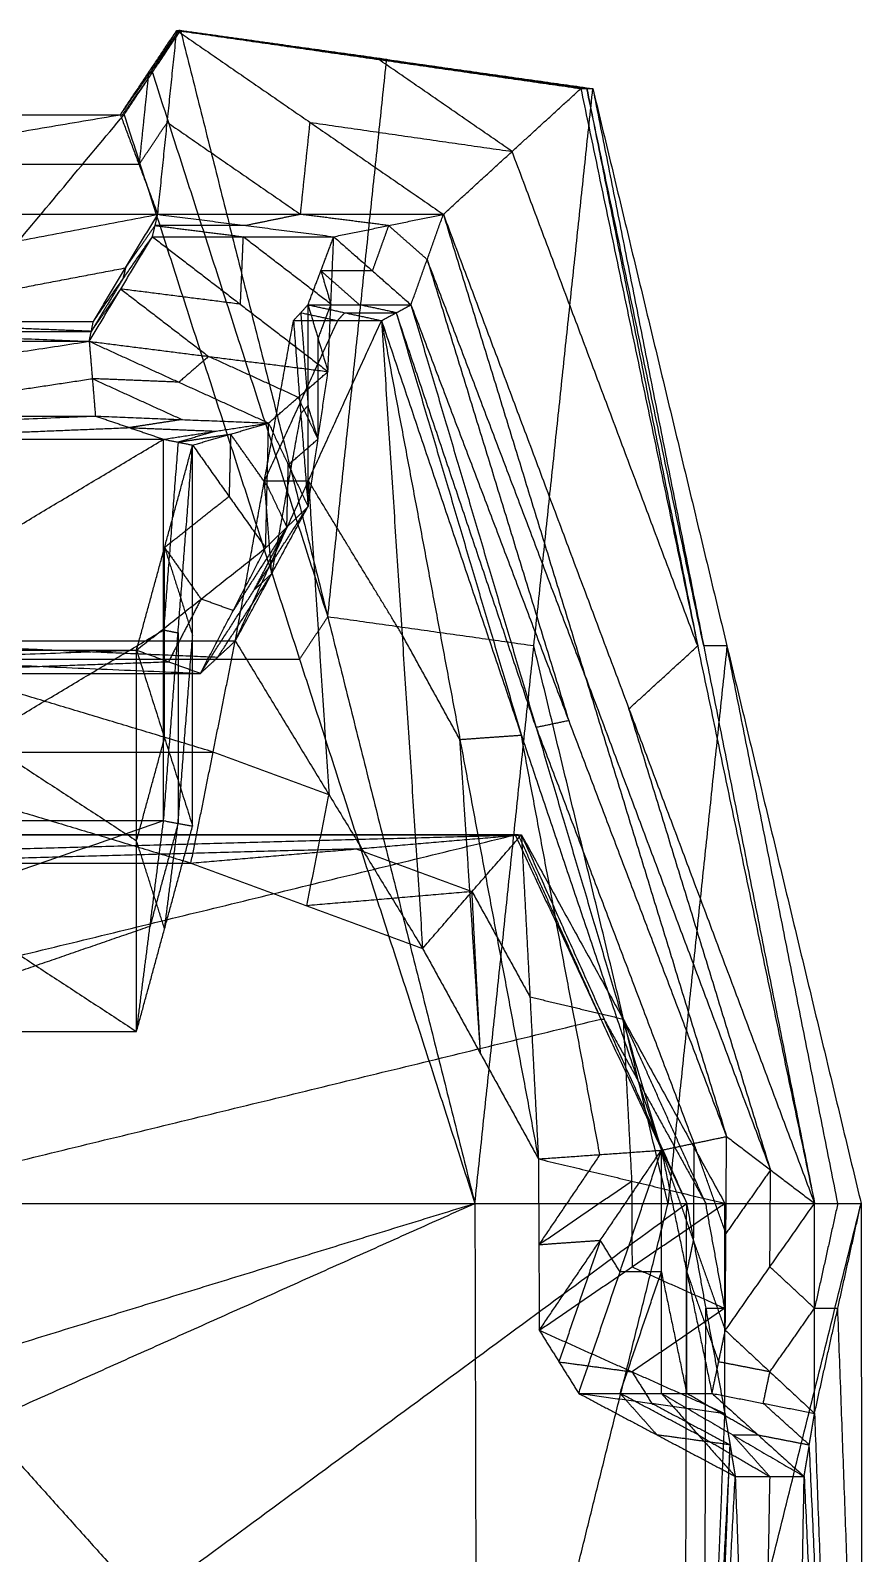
# Model space of a CAD drawing. Header units: millimetres. Extents: x -21 to -10.8, y -12.2 to 12.7.
# Drawn here: x -12.86 to -11.33, y 9.917 to 12.714 of the extents above; entities that cross this region are included whole.
import ezdxf

# ---------------------------------------------------------------- set-up
doc = ezdxf.new("R2010")
doc.units = ezdxf.units.MM
doc.header["$MEASUREMENT"] = 0
doc.layers.add('图层 03', color=5, linetype='Continuous', true_color=0x0000ff)

msp = doc.modelspace()

# ---------------------------------------------------------------- linework, layer by layer
at = {"layer": '图层 03'}
for points in [[(-12.6945, 12.5596, -0.3797), (-12.6427, 12.637, -0.3835), (-12.5909, 12.7144, -0.3873)], [(-12.6945, 12.5596, -0.3797), (-12.6393, 12.637, -0.3145), (-12.584, 12.7144, -0.2493)], [(-12.6877, 12.5596, -0.2211), (-12.6358, 12.637, -0.2352), (-12.584, 12.7144, -0.2493)], [(-12.6427, 12.637, -0.3835), (-12.6151, 12.6757, -0.3509), (-12.5874, 12.7144, -0.3183)], [(-12.5874, 12.7144, -0.3183), (-12.6133, 12.6757, -0.3164), (-12.6393, 12.637, -0.3145)], [(-12.6259, 12.3766, -0.3804), (-12.6084, 12.5455, -0.3839), (-12.5909, 12.7144, -0.3873)], [(-12.5909, 12.7144, -0.3873), (-12.5874, 12.7144, -0.3183), (-12.584, 12.7144, -0.2493)], [(-12.5909, 12.7144, -0.3873), (-12.3461, 12.5455, -0.4479), (-12.1014, 12.3766, -0.5085)], [(-12.5909, 12.7144, -0.3873), (-12.2199, 12.661, -0.4555), (-11.849, 12.6076, -0.5238)], [(-12.5909, 12.7144, -0.3873), (-12.2089, 12.661, -0.3644), (-11.8269, 12.6076, -0.3416)], [(-12.2055, 12.661, -0.2954), (-12.3964, 12.6877, -0.3069), (-12.5874, 12.7144, -0.3183)], [(-12.584, 12.7144, -0.2493), (-12.3137, 11.6371, -0.0133), (-12.0435, 10.5598, 0.2226)], [(-12.584, 12.7144, -0.2493), (-12.2055, 12.661, -0.2954), (-11.8269, 12.6076, -0.3416)], [(-12.3137, 11.6371, -0.0133), (-12.2596, 12.149, -0.1544), (-12.2055, 12.661, -0.2954)], [(-12.2199, 12.661, -0.4555), (-12.029, 12.6343, -0.4441), (-11.838, 12.6076, -0.4327)], [(-11.9752, 12.4921, -0.5161), (-12.0976, 12.5766, -0.4858), (-12.2199, 12.661, -0.4555)], [(-12.2089, 12.661, -0.3644), (-12.2072, 12.661, -0.3299), (-12.2055, 12.661, -0.2954)], [(-11.838, 12.6076, -0.4327), (-12.0234, 12.6343, -0.3985), (-12.2089, 12.661, -0.3644)], [(-12.6358, 12.637, -0.2352), (-12.6635, 12.5983, -0.2678), (-12.6911, 12.5596, -0.3004)], [(-12.6427, 12.637, -0.3835), (-12.6515, 12.5525, -0.3818), (-12.6602, 12.4681, -0.3801)], [(-12.6393, 12.637, -0.3145), (-12.6375, 12.637, -0.2748), (-12.6358, 12.637, -0.2352)], [(-12.6358, 12.637, -0.2352), (-12.4748, 12.137, -0.1243), (-12.3137, 11.6371, -0.0133)], [(-12.1014, 12.3766, -0.5085), (-11.9752, 12.4921, -0.5161), (-11.849, 12.6076, -0.5238)], [(-12.0435, 10.5598, 0.2226), (-11.9352, 11.5837, -0.0595), (-11.8269, 12.6076, -0.3416)], [(-11.849, 12.6076, -0.5238), (-11.838, 12.6076, -0.4327), (-11.8269, 12.6076, -0.3416)], [(-11.849, 12.6076, -0.5238), (-11.6344, 11.5837, -0.5131), (-11.4198, 10.5598, -0.5024)], [(-11.838, 12.6076, -0.4327), (-11.7362, 12.0957, -0.4729), (-11.6344, 11.5837, -0.5131)], [(-11.6234, 11.5837, -0.422), (-11.7307, 12.0957, -0.4273), (-11.838, 12.6076, -0.4327)], [(-11.8269, 12.6076, -0.3416), (-11.6234, 11.5837, -0.422), (-11.4198, 10.5598, -0.5024)], [(-11.8269, 12.6076, -0.3416), (-11.5807, 11.5837, -0.1208), (-11.3344, 10.5598, 0.0999)], [(-14.3581, 10.5598, 0.2226), (-13.5229, 11.5597, 0.0008), (-12.6877, 12.5596, -0.2211)], [(-13.7756, 12.3766, -0.3804), (-13.2351, 12.4681, -0.3801), (-12.6945, 12.5596, -0.3797)], [(-13.7131, 12.5596, -0.2211), (-13.2004, 12.5596, -0.2211), (-12.6877, 12.5596, -0.2211)], [(-13.7062, 12.5596, -0.3797), (-13.2004, 12.5596, -0.3797), (-12.6945, 12.5596, -0.3797)], [(-13.7062, 12.5596, -0.3797), (-13.197, 12.5596, -0.3004), (-12.6877, 12.5596, -0.2211)], [(-13.2004, 12.5596, -0.3797), (-12.9457, 12.5596, -0.34), (-12.6911, 12.5596, -0.3004)], [(-12.6945, 12.5596, -0.3797), (-12.6911, 12.5596, -0.3004), (-12.6877, 12.5596, -0.2211)], [(-12.6945, 12.5596, -0.3797), (-12.6602, 12.4681, -0.3801), (-12.6259, 12.3766, -0.3804)], [(-12.6877, 12.5596, -0.2211), (-12.3656, 11.5597, 0.0008), (-12.0435, 10.5598, 0.2226)], [(-12.6602, 12.4681, -0.3801), (-12.6343, 12.5068, -0.382), (-12.6084, 12.5455, -0.3839)], [(-12.6084, 12.5455, -0.3839), (-12.486, 12.4611, -0.4142), (-12.3637, 12.3766, -0.4445)], [(-12.3637, 12.3766, -0.4445), (-12.3549, 12.4611, -0.4462), (-12.3461, 12.5455, -0.4479)], [(-12.3461, 12.5455, -0.4479), (-12.1607, 12.5188, -0.482), (-11.9752, 12.4921, -0.5161)], [(-11.6344, 11.5837, -0.5131), (-11.8048, 12.0379, -0.5146), (-11.9752, 12.4921, -0.5161)], [(-12.6602, 12.4681, -0.3801), (-12.9476, 12.4681, -0.3801), (-13.2351, 12.4681, -0.3801)], [(-13.7756, 12.3766, -0.3804), (-13.2008, 12.3766, -0.3804), (-12.6259, 12.3766, -0.3804)], [(-13.6567, 12.1799, -0.3667), (-13.1413, 12.2783, -0.3736), (-12.6259, 12.3766, -0.3804)], [(-12.7441, 12.1799, -0.3667), (-12.685, 12.2783, -0.3736), (-12.6259, 12.3766, -0.3804)], [(-12.6358, 12.3355, -0.5489), (-12.6309, 12.356, -0.4647), (-12.6259, 12.3766, -0.3804)], [(-12.6259, 12.3766, -0.3804), (-12.4643, 12.356, -0.4841), (-12.3027, 12.3355, -0.5878)], [(-12.6259, 12.3766, -0.3804), (-12.3637, 12.3766, -0.4445), (-12.1014, 12.3766, -0.5085)], [(-12.3637, 12.3766, -0.4445), (-12.414, 12.3663, -0.4643), (-12.4643, 12.356, -0.4841)], [(-12.202, 12.356, -0.5482), (-12.2828, 12.3663, -0.4963), (-12.3637, 12.3766, -0.4445)], [(-12.3027, 12.3355, -0.5878), (-12.202, 12.356, -0.5482), (-12.1014, 12.3766, -0.5085)], [(-12.1609, 12.2104, -1.1893), (-12.1311, 12.2935, -0.8489), (-12.1014, 12.3766, -0.5085)], [(-12.1014, 12.3766, -0.5085), (-11.8414, 11.5296, -0.5142), (-11.5814, 10.6826, -0.5199)], [(-12.1014, 12.3766, -0.5085), (-11.7606, 11.4682, -0.5055), (-11.4198, 10.5598, -0.5024)], [(-12.6309, 12.356, -0.4647), (-12.6579, 12.3172, -0.4191), (-12.685, 12.2783, -0.3736)], [(-12.6309, 12.356, -0.4647), (-12.5501, 12.3457, -0.5165), (-12.4693, 12.3355, -0.5684)], [(-12.4643, 12.356, -0.4841), (-12.5476, 12.356, -0.4744), (-12.6309, 12.356, -0.4647)], [(-12.202, 12.356, -0.5482), (-12.2169, 12.3145, -0.7184), (-12.2318, 12.2729, -0.8886)], [(-12.1311, 12.2935, -0.8489), (-12.1666, 12.3248, -0.6985), (-12.202, 12.356, -0.5482)], [(-12.7517, 12.1433, -0.5565), (-12.6938, 12.2394, -0.5527), (-12.6358, 12.3355, -0.5489)], [(-12.7441, 12.1799, -0.3667), (-12.69, 12.2577, -0.4578), (-12.6358, 12.3355, -0.5489)], [(-12.6358, 12.3355, -0.5489), (-12.4746, 12.2116, -0.5798), (-12.3133, 12.0877, -0.6107)], [(-12.6358, 12.3355, -0.5489), (-12.4693, 12.3355, -0.5684), (-12.3027, 12.3355, -0.5878)], [(-12.4693, 12.3355, -0.5684), (-12.4719, 12.2735, -0.5741), (-12.4746, 12.2116, -0.5798)], [(-12.308, 12.2116, -0.5992), (-12.3886, 12.2735, -0.5838), (-12.4693, 12.3355, -0.5684)], [(-12.3499, 12.2104, -1.1893), (-12.3263, 12.2729, -0.8886), (-12.3027, 12.3355, -0.5878)], [(-12.3133, 12.0877, -0.6107), (-12.308, 12.2116, -0.5992), (-12.3027, 12.3355, -0.5878)], [(-12.3027, 12.3355, -0.5878), (-12.2318, 12.2729, -0.8886), (-12.1609, 12.2104, -1.1893)], [(-12.1311, 12.2935, -0.8489), (-12.0011, 11.87, -0.8518), (-11.8712, 11.4465, -0.8546)], [(-11.8414, 11.5296, -0.5142), (-11.9863, 11.9116, -0.6816), (-12.1311, 12.2935, -0.8489)], [(-13.2004, 12.1799, -0.3667), (-12.9427, 12.2291, -0.3701), (-12.685, 12.2783, -0.3736)], [(-12.69, 12.2577, -0.4578), (-12.7189, 12.2097, -0.4597), (-12.7479, 12.1616, -0.4616)], [(-12.685, 12.2783, -0.3736), (-12.6875, 12.268, -0.4157), (-12.69, 12.2577, -0.4578)], [(-12.3263, 12.2729, -0.8886), (-12.2909, 12.2417, -1.0389), (-12.2554, 12.2104, -1.1893)], [(-12.2318, 12.2729, -0.8886), (-12.279, 12.2729, -0.8886), (-12.3263, 12.2729, -0.8886)], [(-12.3263, 12.2729, -0.8886), (-12.3172, 12.2422, -0.7439), (-12.308, 12.2116, -0.5992)], [(-12.7479, 12.1616, -0.4616), (-12.7208, 12.2005, -0.5072), (-12.6938, 12.2394, -0.5527)], [(-12.6938, 12.2394, -0.5527), (-12.6132, 12.1774, -0.5682), (-12.5325, 12.1155, -0.5836)], [(-12.4746, 12.2116, -0.5798), (-12.5842, 12.2255, -0.5663), (-12.6938, 12.2394, -0.5527)], [(-12.3766, 12.1814, -1.2877), (-12.3633, 12.1959, -1.2385), (-12.3499, 12.2104, -1.1893)], [(-12.3499, 11.8399, -1.1893), (-12.3499, 12.0252, -1.1893), (-12.3499, 12.2104, -1.1893)], [(-12.3499, 12.2104, -1.1893), (-12.3316, 12.149, -0.9), (-12.3133, 12.0877, -0.6107)], [(-12.3499, 12.2104, -1.1893), (-12.2825, 12.1959, -1.2385), (-12.215, 12.1814, -1.2877)], [(-12.3499, 12.2104, -1.1893), (-12.2554, 12.2104, -1.1893), (-12.1609, 12.2104, -1.1893)], [(-12.308, 12.2116, -0.5992), (-12.3198, 12.1803, -0.7496), (-12.3316, 12.149, -0.9)], [(-12.1879, 12.1959, -1.2385), (-12.2217, 12.2032, -1.2139), (-12.2554, 12.2104, -1.1893)], [(-12.215, 12.1814, -1.2877), (-12.1879, 12.1959, -1.2385), (-12.1609, 12.2104, -1.1893)], [(-12.1609, 12.2104, -1.1893), (-11.931, 11.4339, -1.1893), (-11.7011, 10.6574, -1.1893)], [(-12.1609, 12.2104, -1.1893), (-11.8712, 11.4465, -0.8546), (-11.5814, 10.6826, -0.5199)], [(-13.6567, 12.1799, -0.3667), (-13.2042, 12.1616, -0.4616), (-12.7517, 12.1433, -0.5565)], [(-13.6567, 12.1799, -0.3667), (-13.2004, 12.1799, -0.3667), (-12.7441, 12.1799, -0.3667)], [(-12.7479, 12.1616, -0.4616), (-12.9741, 12.1708, -0.4142), (-13.2004, 12.1799, -0.3667)], [(-12.7517, 12.1433, -0.5565), (-12.7479, 12.1616, -0.4616), (-12.7441, 12.1799, -0.3667)], [(-12.4834, 11.5929, -1.6498), (-12.43, 11.8872, -1.4687), (-12.3766, 12.1814, -1.2877)], [(-12.4834, 11.5929, -1.6498), (-12.3492, 11.8872, -1.4687), (-12.215, 12.1814, -1.2877)], [(-12.2958, 12.1814, -1.2877), (-12.3629, 12.0343, -1.3782), (-12.43, 11.8872, -1.4687)], [(-12.3766, 12.1814, -1.2877), (-12.3633, 12.0107, -1.2385), (-12.3499, 11.8399, -1.1893)], [(-12.3766, 12.1814, -1.2877), (-12.2958, 12.1814, -1.2877), (-12.215, 12.1814, -1.2877)], [(-12.3633, 12.1959, -1.2385), (-12.3295, 12.1887, -1.2631), (-12.2958, 12.1814, -1.2877)], [(-12.3633, 12.1959, -1.2385), (-12.3566, 12.1105, -1.2139), (-12.3499, 12.0252, -1.1893)], [(-12.2958, 12.1814, -1.2877), (-12.2891, 12.1887, -1.2631), (-12.2825, 12.1959, -1.2385)], [(-12.2825, 12.1959, -1.2385), (-12.2352, 12.1959, -1.2385), (-12.1879, 12.1959, -1.2385)], [(-12.215, 12.1814, -1.2877), (-12.1773, 11.6047, -1.556), (-12.1395, 11.028, -1.8244)], [(-12.215, 12.1814, -1.2877), (-12.0709, 11.4114, -1.4619), (-11.9268, 10.6414, -1.6361)], [(-12.215, 12.1814, -1.2877), (-11.9581, 11.4194, -1.2385), (-11.7011, 10.6574, -1.1893)], [(-12.1879, 12.1959, -1.2385), (-12.073, 11.8077, -1.2385), (-11.9581, 11.4194, -1.2385)], [(-11.931, 11.4339, -1.1893), (-12.0595, 11.8149, -1.2139), (-12.1879, 12.1959, -1.2385)], [(-13.6605, 12.0061, -0.603), (-13.2061, 12.0747, -0.5798), (-12.7517, 12.1433, -0.5565)], [(-13.649, 12.1433, -0.5565), (-13.2004, 12.1433, -0.5565), (-12.7517, 12.1433, -0.5565)], [(-13.2042, 12.1616, -0.4616), (-12.976, 12.1616, -0.4616), (-12.7479, 12.1616, -0.4616)], [(-12.7517, 12.1433, -0.5565), (-12.746, 12.0747, -0.5798), (-12.7403, 12.0061, -0.603)], [(-12.7517, 12.1433, -0.5565), (-12.587, 12.0682, -0.6023), (-12.4224, 11.9931, -0.648)], [(-12.7517, 12.1433, -0.5565), (-12.5325, 12.1155, -0.5836), (-12.3133, 12.0877, -0.6107)], [(-12.3316, 12.149, -0.9), (-12.3316, 12.0564, -0.9), (-12.3316, 11.9638, -0.9)], [(-12.5325, 12.1155, -0.5836), (-12.5598, 12.0919, -0.5929), (-12.587, 12.0682, -0.6023)], [(-12.3679, 12.0404, -0.6294), (-12.4502, 12.078, -0.6065), (-12.5325, 12.1155, -0.5836)], [(-12.4224, 11.9931, -0.648), (-12.3679, 12.0404, -0.6294), (-12.3133, 12.0877, -0.6107)], [(-12.3499, 11.8399, -1.1893), (-12.3316, 11.9638, -0.9), (-12.3133, 12.0877, -0.6107)], [(-13.2004, 12.0061, -0.603), (-12.9732, 12.0404, -0.5914), (-12.746, 12.0747, -0.5798)], [(-12.746, 12.0747, -0.5798), (-12.6637, 12.0372, -0.6027), (-12.5813, 11.9996, -0.6255)], [(-12.587, 12.0682, -0.6023), (-12.6665, 12.0715, -0.591), (-12.746, 12.0747, -0.5798)], [(-12.3316, 11.9638, -0.9), (-12.3497, 12.0021, -0.7647), (-12.3679, 12.0404, -0.6294)], [(-13.7863, 11.9634, -0.6869), (-13.2633, 11.9848, -0.645), (-12.7403, 12.0061, -0.603)], [(-13.6605, 12.0061, -0.603), (-13.2004, 12.0061, -0.603), (-12.7403, 12.0061, -0.603)], [(-12.7403, 12.0061, -0.603), (-12.6778, 11.9848, -0.645), (-12.6152, 11.9634, -0.6869)], [(-12.7403, 12.0061, -0.603), (-12.5813, 11.9996, -0.6255), (-12.4224, 11.9931, -0.648)], [(-12.3633, 12.0107, -1.2385), (-12.39, 11.8635, -1.329), (-12.4166, 11.7164, -1.4196)], [(-12.3499, 12.0252, -1.1893), (-12.3566, 12.0179, -1.2139), (-12.3633, 12.0107, -1.2385)], [(-12.3316, 11.9638, -0.9), (-12.3408, 11.9945, -1.0447), (-12.3499, 12.0252, -1.1893)], [(-13.2008, 11.9634, -0.6869), (-12.9393, 11.9741, -0.6659), (-12.6778, 11.9848, -0.645)], [(-12.5813, 11.9996, -0.6255), (-12.6295, 11.9922, -0.6353), (-12.6778, 11.9848, -0.645)], [(-12.6778, 11.9848, -0.645), (-12.5983, 11.9815, -0.6562), (-12.5188, 11.9783, -0.6675)], [(-12.6152, 11.9634, -0.6869), (-12.5188, 11.9783, -0.6675), (-12.4224, 11.9931, -0.648)], [(-12.5188, 11.9783, -0.6675), (-12.5537, 11.9682, -0.6863), (-12.5886, 11.9581, -0.7052)], [(-12.5619, 11.9527, -0.7235), (-12.4921, 11.9729, -0.6858), (-12.4224, 11.9931, -0.648)], [(-12.4277, 11.7637, -1.0917), (-12.425, 11.8784, -0.8699), (-12.4224, 11.9931, -0.648)], [(-12.4224, 11.9931, -0.648), (-12.3862, 11.9165, -0.9187), (-12.3499, 11.8399, -1.1893)], [(-13.7863, 11.2628, -0.6869), (-13.2008, 11.6131, -0.6869), (-12.6152, 11.9634, -0.6869)], [(-13.7863, 11.9634, -0.6869), (-13.2008, 11.9634, -0.6869), (-12.6152, 11.9634, -0.6869)], [(-12.6648, 11.5761, -1.4516), (-12.6133, 11.7644, -1.0875), (-12.5619, 11.9527, -0.7235)], [(-12.6152, 11.2628, -0.6869), (-12.6152, 11.6131, -0.6869), (-12.6152, 11.9634, -0.6869)], [(-12.6152, 11.9634, -0.6869), (-12.5886, 11.9581, -0.7052), (-12.5619, 11.9527, -0.7235)], [(-12.5886, 11.9581, -0.7052), (-12.6019, 11.7856, -0.6961), (-12.6152, 11.6131, -0.6869)], [(-12.6152, 11.2628, -0.6869), (-12.5886, 11.6078, -0.7052), (-12.5619, 11.9527, -0.7235)], [(-12.5886, 11.9581, -0.7052), (-12.5403, 11.9655, -0.6955), (-12.4921, 11.9729, -0.6858)], [(-12.5619, 11.2529, -0.7235), (-12.5619, 11.6028, -0.7235), (-12.5619, 11.9527, -0.7235)], [(-12.5619, 11.9527, -0.7235), (-12.4948, 11.8582, -0.9076), (-12.4277, 11.7637, -1.0917)], [(-12.4921, 11.9729, -0.6858), (-12.4935, 11.9156, -0.7967), (-12.4948, 11.8582, -0.9076)], [(-12.425, 11.8784, -0.8699), (-12.4586, 11.9257, -0.7778), (-12.4921, 11.9729, -0.6858)], [(-12.3862, 11.9165, -0.9187), (-12.3589, 11.9402, -0.9093), (-12.3316, 11.9638, -0.9)], [(-12.3888, 11.8018, -1.1405), (-12.3875, 11.8591, -1.0296), (-12.3862, 11.9165, -0.9187)], [(-12.43, 11.8872, -1.4687), (-12.3896, 11.8872, -1.4687), (-12.3492, 11.8872, -1.4687)], [(-12.4166, 11.7164, -1.4196), (-12.4233, 11.8018, -1.4442), (-12.43, 11.8872, -1.4687)], [(-12.425, 11.8784, -0.8699), (-12.4069, 11.8401, -1.0052), (-12.3888, 11.8018, -1.1405)], [(-12.3492, 11.8872, -1.4687), (-12.3303, 11.5988, -1.6029), (-12.3114, 11.3104, -1.7371)], [(-12.1773, 11.6047, -1.556), (-12.2632, 11.7459, -1.5124), (-12.3492, 11.8872, -1.4687)], [(-12.4948, 11.8582, -0.9076), (-12.5541, 11.8113, -0.9976), (-12.6133, 11.7644, -1.0875)], [(-12.5474, 11.5334, -1.5347), (-12.4487, 11.6867, -1.362), (-12.3499, 11.8399, -1.1893)], [(-12.4834, 11.5929, -1.6498), (-12.4166, 11.7164, -1.4196), (-12.3499, 11.8399, -1.1893)], [(-12.4277, 11.7637, -1.0917), (-12.3888, 11.8018, -1.1405), (-12.3499, 11.8399, -1.1893)], [(-12.3888, 11.8018, -1.1405), (-12.4382, 11.7252, -1.2269), (-12.4875, 11.6485, -1.3132)], [(-12.4487, 11.6867, -1.362), (-12.4187, 11.7442, -1.2513), (-12.3888, 11.8018, -1.1405)], [(-12.6648, 11.5761, -1.4516), (-12.5463, 11.6699, -1.2717), (-12.4277, 11.7637, -1.0917)], [(-12.6133, 11.7644, -1.0875), (-12.5876, 11.6836, -0.9055), (-12.5619, 11.6028, -0.7235)], [(-12.6133, 11.4145, -1.0875), (-12.6133, 11.5895, -1.0875), (-12.6133, 11.7644, -1.0875)], [(-12.6133, 11.7644, -1.0875), (-12.5798, 11.7172, -1.1796), (-12.5463, 11.6699, -1.2717)], [(-12.5474, 11.5334, -1.5347), (-12.4875, 11.6485, -1.3132), (-12.4277, 11.7637, -1.0917)], [(-12.5154, 11.5632, -1.5922), (-12.466, 11.6398, -1.5059), (-12.4166, 11.7164, -1.4196)], [(-12.4166, 11.7164, -1.4196), (-12.4327, 11.7015, -1.3908), (-12.4487, 11.6867, -1.362)], [(-12.5463, 11.6699, -1.2717), (-12.5762, 11.6123, -1.3824), (-12.6061, 11.5548, -1.4931)], [(-12.4875, 11.6485, -1.3132), (-12.5169, 11.6592, -1.2924), (-12.5463, 11.6699, -1.2717)], [(-13.2008, 11.2628, -0.6869), (-12.908, 11.4379, -0.6869), (-12.6152, 11.6131, -0.6869)], [(-12.6152, 11.6131, -0.6869), (-12.6019, 11.6104, -0.6961), (-12.5886, 11.6078, -0.7052)], [(-12.3137, 11.6371, -0.0133), (-12.3396, 11.5984, -0.0063), (-12.3656, 11.5597, 0.0008)], [(-11.9352, 11.5837, -0.0595), (-12.1245, 11.6104, -0.0364), (-12.3137, 11.6371, -0.0133)], [(-13.9182, 11.5929, -1.6498), (-13.2416, 11.3889, -1.7752), (-12.5649, 11.185, -1.9006)], [(-13.9182, 11.5929, -1.6498), (-13.2328, 11.5632, -1.5922), (-12.5474, 11.5334, -1.5347)], [(-13.9182, 11.5929, -1.6498), (-13.2008, 11.5929, -1.6498), (-12.4834, 11.5929, -1.6498)], [(-12.5241, 11.3889, -1.7752), (-12.8625, 11.4909, -1.7125), (-13.2008, 11.5929, -1.6498)], [(-13.2008, 11.5929, -1.6498), (-12.8581, 11.578, -1.621), (-12.5154, 11.5632, -1.5922)], [(-12.5886, 11.6078, -0.7052), (-12.5886, 11.4328, -0.7052), (-12.5886, 11.2578, -0.7052)], [(-12.5886, 11.2578, -0.7052), (-12.5752, 11.4303, -0.7144), (-12.5619, 11.6028, -0.7235)], [(-12.5649, 11.185, -1.9006), (-12.5241, 11.3889, -1.7752), (-12.4834, 11.5929, -1.6498)], [(-12.5474, 11.5334, -1.5347), (-12.5154, 11.5632, -1.5922), (-12.4834, 11.5929, -1.6498)], [(-12.4834, 11.5929, -1.6498), (-12.3114, 11.3104, -1.7371), (-12.1395, 11.028, -1.8244)], [(-12.0709, 11.4114, -1.4619), (-12.1241, 11.5081, -1.509), (-12.1773, 11.6047, -1.556)], [(-11.6889, 10.5598, 0.1612), (-11.8121, 11.0718, 0.0509), (-11.9352, 11.5837, -0.0595)], [(-11.7606, 11.4682, -0.5055), (-11.6975, 11.526, -0.5093), (-11.6344, 11.5837, -0.5131)], [(-11.5807, 11.5837, -0.1208), (-11.6348, 11.0718, 0.0202), (-11.6889, 10.5598, 0.1612)], [(-11.5807, 11.5837, -0.1208), (-11.602, 11.5837, -0.2714), (-11.6234, 11.5837, -0.422)], [(-11.3771, 10.5598, -0.2013), (-11.4789, 11.0718, -0.1611), (-11.5807, 11.5837, -0.1208)], [(-13.8541, 11.5334, -1.5347), (-13.2595, 11.5548, -1.4931), (-12.6648, 11.5761, -1.4516)], [(-13.7367, 11.5761, -1.4516), (-13.2008, 11.2258, -1.4516), (-12.6648, 10.8755, -1.4516)], [(-13.7367, 11.5761, -1.4516), (-13.2008, 11.5761, -1.4516), (-12.6648, 11.5761, -1.4516)], [(-13.5229, 11.5597, 0.0008), (-12.9442, 11.5597, 0.0008), (-12.3656, 11.5597, 0.0008)], [(-13.2008, 11.5761, -1.4516), (-12.9328, 11.401, -1.4516), (-12.6648, 11.2258, -1.4516)], [(-12.6648, 10.8755, -1.4516), (-12.6648, 11.2258, -1.4516), (-12.6648, 11.5761, -1.4516)], [(-12.6648, 11.5761, -1.4516), (-12.6133, 11.4145, -1.0875), (-12.5619, 11.2529, -0.7235)], [(-12.6648, 11.5761, -1.4516), (-12.6061, 11.5548, -1.4931), (-12.5474, 11.5334, -1.5347)], [(-13.8541, 11.5334, -1.5347), (-13.2008, 11.5334, -1.5347), (-12.5474, 11.5334, -1.5347)], [(-13.2008, 11.5334, -1.5347), (-12.9034, 11.5441, -1.5139), (-12.6061, 11.5548, -1.4931)], [(-11.8414, 11.5296, -0.5142), (-11.671, 11.0754, -0.5127), (-11.5006, 10.6212, -0.5112)], [(-11.8712, 11.4465, -0.8546), (-11.9011, 11.4402, -1.022), (-11.931, 11.4339, -1.1893)], [(-11.5006, 10.6212, -0.5112), (-11.6306, 11.0447, -0.5083), (-11.7606, 11.4682, -0.5055)], [(-11.9581, 11.4194, -1.2385), (-12.0145, 11.4154, -1.3502), (-12.0709, 11.4114, -1.4619)], [(-11.814, 10.6494, -1.4127), (-11.886, 11.0344, -1.3256), (-11.9581, 11.4194, -1.2385)], [(-11.931, 11.4339, -1.1893), (-11.7862, 11.052, -1.022), (-11.6413, 10.67, -0.8546)], [(-13.2416, 11.3889, -1.7752), (-12.8828, 11.3889, -1.7752), (-12.5241, 11.3889, -1.7752)], [(-12.6648, 11.2258, -1.4516), (-12.6391, 11.3201, -1.2696), (-12.6133, 11.4145, -1.0875)], [(-12.3114, 11.3104, -1.7371), (-12.4178, 11.3497, -1.7562), (-12.5241, 11.3889, -1.7752)], [(-12.0332, 10.8347, -1.7302), (-12.052, 11.1231, -1.5961), (-12.0709, 11.4114, -1.4619)], [(-12.3522, 11.1065, -1.8625), (-12.3318, 11.2085, -1.7998), (-12.3114, 11.3104, -1.7371)], [(-13.7863, 11.2628, -0.6869), (-13.2008, 11.2628, -0.6869), (-12.6152, 11.2628, -0.6869)], [(-13.7367, 10.8755, -1.4516), (-13.176, 11.0691, -1.0693), (-12.6152, 11.2628, -0.6869)], [(-12.6648, 10.8755, -1.4516), (-12.64, 11.0691, -1.0693), (-12.6152, 11.2628, -0.6869)], [(-12.6648, 10.8755, -1.4516), (-12.6133, 11.0642, -1.0875), (-12.5619, 11.2529, -0.7235)], [(-12.5886, 11.2578, -0.7052), (-12.6143, 11.1635, -0.8872), (-12.64, 11.0691, -1.0693)], [(-12.6152, 11.2628, -0.6869), (-12.5886, 11.2578, -0.7052), (-12.5619, 11.2529, -0.7235)], [(-12.6133, 11.0642, -1.0875), (-12.601, 11.161, -0.8964), (-12.5886, 11.2578, -0.7052)], [(-14.7469, 10.5598, -2.182), (-13.3582, 10.8983, -2.1328), (-11.9695, 11.2368, -2.0836)], [(-14.4435, 11.2368, -1.938), (-13.2065, 11.2368, -2.0108), (-11.9695, 11.2368, -2.0836)], [(-14.4435, 11.2368, -1.938), (-13.2008, 11.2368, -1.938), (-11.9581, 11.2368, -1.938)], [(-14.4313, 11.2368, -2.0836), (-13.2004, 11.2368, -2.0836), (-11.9695, 11.2368, -2.0836)], [(-13.8358, 11.185, -1.9006), (-12.897, 11.2109, -1.9193), (-11.9581, 11.2368, -1.938)], [(-11.9638, 11.2368, -2.0108), (-12.5823, 11.2368, -1.9744), (-13.2008, 11.2368, -1.938)], [(-12.6133, 11.0642, -1.0875), (-12.6391, 11.145, -1.2696), (-12.6648, 11.2258, -1.4516)], [(-12.5649, 11.185, -1.9006), (-12.2615, 11.2109, -1.9193), (-11.9581, 11.2368, -1.938)], [(-12.1395, 11.028, -1.8244), (-12.0488, 11.1324, -1.8812), (-11.9581, 11.2368, -1.938)], [(-11.9695, 11.2368, -2.0836), (-11.9638, 11.2368, -2.0108), (-11.9581, 11.2368, -1.938)], [(-11.9695, 11.2368, -2.0836), (-11.8121, 10.8983, -2.1328), (-11.6546, 10.5598, -2.182)], [(-11.9638, 11.2368, -2.0108), (-11.8879, 11.0676, -2.0718), (-11.8121, 10.8983, -2.1328)], [(-11.9581, 11.2368, -1.938), (-11.9424, 10.9391, -1.787), (-11.9268, 10.6414, -1.6361)], [(-11.9581, 11.2368, -1.938), (-11.8064, 10.8983, -2.06), (-11.6546, 10.5598, -2.182)], [(-11.9581, 11.2368, -1.938), (-11.7713, 10.8983, -1.7962), (-11.5845, 10.5598, -1.6544)], [(-12.2615, 11.2109, -1.9193), (-12.7309, 11.198, -1.91), (-13.2004, 11.185, -1.9006)], [(-12.2615, 11.2109, -1.9193), (-12.1551, 11.1717, -1.9003), (-12.0488, 11.1324, -1.8812)], [(-13.8358, 11.185, -1.9006), (-13.2004, 11.185, -1.9006), (-12.5649, 11.185, -1.9006)], [(-12.5649, 11.185, -1.9006), (-12.3522, 11.1065, -1.8625), (-12.1395, 11.028, -1.8244)], [(-12.0488, 11.1324, -1.8812), (-12.2005, 11.1194, -1.8719), (-12.3522, 11.1065, -1.8625)], [(-12.0488, 11.1324, -1.8812), (-11.9956, 11.0358, -1.8341), (-11.9424, 10.9391, -1.787)], [(-12.0332, 10.8347, -1.7302), (-12.041, 10.9835, -1.8057), (-12.0488, 11.1324, -1.8812)], [(-13.2008, 10.8755, -1.4516), (-12.9204, 10.9723, -1.2604), (-12.64, 11.0691, -1.0693)], [(-12.1395, 11.028, -1.8244), (-12.0332, 10.8347, -1.7302), (-11.9268, 10.6414, -1.6361)], [(-11.9424, 10.9391, -1.787), (-11.8569, 10.9187, -1.7916), (-11.7713, 10.8983, -1.7962)], [(-13.2008, 10.5598, -2.182), (-12.5064, 10.7291, -2.1574), (-11.8121, 10.8983, -2.1328)], [(-11.8121, 10.8983, -2.1328), (-11.8092, 10.8983, -2.0964), (-11.8064, 10.8983, -2.06)], [(-11.8064, 10.8983, -2.06), (-11.713, 10.7291, -1.9891), (-11.6196, 10.5598, -1.9182)], [(-11.7713, 10.8983, -1.7962), (-11.7635, 10.7495, -1.7207), (-11.7557, 10.6006, -1.6452)], [(-11.6196, 10.5598, -1.9182), (-11.6954, 10.7291, -1.8572), (-11.7713, 10.8983, -1.7962)], [(-13.7367, 10.8755, -1.4516), (-13.2008, 10.8755, -1.4516), (-12.6648, 10.8755, -1.4516)], [(-11.7011, 10.6574, -1.1893), (-11.6413, 10.67, -0.8546), (-11.5814, 10.6826, -0.5199)], [(-11.6413, 10.67, -0.8546), (-11.6419, 10.581, -0.8558), (-11.6424, 10.492, -0.8569)], [(-11.5826, 10.5046, -0.5222), (-11.6119, 10.5873, -0.6884), (-11.6413, 10.67, -0.8546)], [(-11.5837, 10.3266, -0.5245), (-11.5826, 10.5046, -0.5222), (-11.5814, 10.6826, -0.5199)], [(-11.5814, 10.6826, -0.5199), (-11.5006, 10.6212, -0.5112), (-11.4198, 10.5598, -0.5024)], [(-11.9268, 10.6414, -1.6361), (-11.814, 10.6494, -1.4127), (-11.7011, 10.6574, -1.1893)], [(-11.9268, 10.6414, -1.6361), (-11.926, 10.484, -1.6361), (-11.9253, 10.3266, -1.6361)], [(-11.9268, 10.6414, -1.6361), (-11.7557, 10.6006, -1.6452), (-11.5845, 10.5598, -1.6544)], [(-11.814, 10.6494, -1.4127), (-11.87, 10.5667, -1.5244), (-11.926, 10.484, -1.6361)], [(-11.9253, 10.3266, -1.6361), (-11.8132, 10.492, -1.4127), (-11.7011, 10.6574, -1.1893)], [(-11.8529, 10.2107, -1.4897), (-11.777, 10.4341, -1.3395), (-11.7011, 10.6574, -1.1893)], [(-11.7011, 10.2107, -1.1893), (-11.7011, 10.4341, -1.1893), (-11.7011, 10.6574, -1.1893)], [(-11.7011, 10.6574, -1.1893), (-11.6546, 10.4341, -0.9229), (-11.6081, 10.2107, -0.6564)], [(-11.7011, 10.6574, -1.1893), (-11.6424, 10.492, -0.8569), (-11.5837, 10.3266, -0.5245)], [(-11.5006, 10.6212, -0.5112), (-11.5416, 10.5629, -0.5167), (-11.5826, 10.5046, -0.5222)], [(-11.5018, 10.4432, -0.5135), (-11.5012, 10.5322, -0.5123), (-11.5006, 10.6212, -0.5112)], [(-11.926, 10.484, -1.6361), (-11.8409, 10.5423, -1.6407), (-11.7557, 10.6006, -1.6452)], [(-11.7557, 10.6006, -1.6452), (-11.7553, 10.5219, -1.6452), (-11.7549, 10.4432, -1.6452)], [(-14.7469, 10.5598, -2.182), (-13.2008, 10.5598, -2.182), (-11.6546, 10.5598, -2.182)], [(-14.7423, 8.2879, -2.2125), (-13.1985, 9.4239, -2.1972), (-11.6546, 10.5598, -2.182)], [(-14.3581, 10.5598, 0.2226), (-13.2008, 10.5598, 0.2226), (-12.0435, 10.5598, 0.2226)], [(-14.1637, 9.9072, 0.2333), (-13.1036, 10.2335, 0.228), (-12.0435, 10.5598, 0.2226)], [(-13.8488, 9.7517, 0.2318), (-12.9461, 10.1558, 0.2272), (-12.0435, 10.5598, 0.2226)], [(-12.0435, 10.5598, 0.2226), (-12.04, 9.146, 0.2226), (-12.0366, 7.7321, 0.2226)], [(-12.0435, 10.5598, 0.2226), (-11.6889, 10.5598, 0.1612), (-11.3344, 10.5598, 0.0999)], [(-12.04, 9.146, 0.2226), (-11.8645, 9.8529, 0.1919), (-11.6889, 10.5598, 0.1612)], [(-12.0366, 7.7321, 0.2226), (-11.6855, 9.146, 0.1612), (-11.3344, 10.5598, 0.0999)], [(-11.9253, 10.3266, -1.6361), (-11.7549, 10.4432, -1.6452), (-11.5845, 10.5598, -1.6544)], [(-11.6592, 8.2879, -2.2132), (-11.6569, 9.4239, -2.1976), (-11.6546, 10.5598, -2.182)], [(-11.6546, 10.5598, -2.182), (-11.6196, 10.367, -1.9182), (-11.5845, 10.1741, -1.6544)], [(-11.6546, 10.5598, -2.182), (-11.6196, 10.5598, -1.9182), (-11.5845, 10.5598, -1.6544)], [(-11.5845, 10.367, -1.6544), (-11.602, 10.4634, -1.7863), (-11.6196, 10.5598, -1.9182)], [(-11.5845, 10.1741, -1.6544), (-11.5845, 10.367, -1.6544), (-11.5845, 10.5598, -1.6544)], [(-11.5837, 10.3266, -0.5245), (-11.5018, 10.4432, -0.5135), (-11.4198, 10.5598, -0.5024)], [(-11.4198, 10.1741, -0.5024), (-11.4198, 10.367, -0.5024), (-11.4198, 10.5598, -0.5024)], [(-11.4198, 10.1741, -0.5024), (-11.3771, 10.367, -0.2013), (-11.3344, 10.5598, 0.0999)], [(-11.4198, 10.5598, -0.5024), (-11.3771, 10.5598, -0.2013), (-11.3344, 10.5598, 0.0999)], [(-11.3771, 10.5598, -0.2013), (-11.3985, 10.4634, -0.3518), (-11.4198, 10.367, -0.5024)], [(-11.3344, 10.5598, 0.0999), (-11.3321, 9.1269, 0.1182), (-11.3299, 7.694, 0.1365)], [(-11.926, 10.484, -1.6361), (-11.8696, 10.488, -1.5244), (-11.8132, 10.492, -1.4127)], [(-11.8132, 10.492, -1.4127), (-11.8511, 10.3803, -1.4878), (-11.8891, 10.2686, -1.5629)], [(-11.777, 10.4341, -1.3395), (-11.7951, 10.463, -1.3761), (-11.8132, 10.492, -1.4127)], [(-11.6424, 10.492, -0.8569), (-11.6485, 10.463, -0.8899), (-11.6546, 10.4341, -0.9229)], [(-11.7549, 10.4432, -1.6452), (-11.6697, 10.4051, -1.6498), (-11.5845, 10.367, -1.6544)], [(-11.4198, 10.367, -0.5024), (-11.4608, 10.4051, -0.5079), (-11.5018, 10.4432, -0.5135)], [(-11.7011, 10.4341, -1.1893), (-11.7391, 10.4341, -1.2644), (-11.777, 10.4341, -1.3395)], [(-11.777, 10.2107, -1.3395), (-11.7391, 10.3224, -1.2644), (-11.7011, 10.4341, -1.1893)], [(-11.7011, 10.4341, -1.1893), (-11.6779, 10.3224, -1.0561), (-11.6546, 10.2107, -0.9229)], [(-11.6546, 10.4341, -0.9229), (-11.6253, 10.3513, -0.7567), (-11.5959, 10.2686, -0.5905)], [(-11.6546, 10.2107, -0.9229), (-11.6546, 10.3224, -0.9229), (-11.6546, 10.4341, -0.9229)], [(-11.5845, 10.367, -1.6544), (-11.6697, 10.3086, -1.6498), (-11.7549, 10.2503, -1.6452)], [(-11.6219, 9.231, -1.9338), (-11.6207, 9.799, -1.926), (-11.6196, 10.367, -1.9182)], [(-11.6196, 10.367, -1.9182), (-11.602, 10.367, -1.7863), (-11.5845, 10.367, -1.6544)], [(-11.5018, 10.2503, -0.5135), (-11.4608, 10.3086, -0.5079), (-11.4198, 10.367, -0.5024)], [(-11.4198, 10.367, -0.5024), (-11.3985, 10.367, -0.3518), (-11.3771, 10.367, -0.2013)], [(-11.3321, 9.1269, 0.1182), (-11.3546, 9.747, -0.0416), (-11.3771, 10.367, -0.2013)], [(-11.9253, 10.3266, -1.6361), (-11.8891, 10.2686, -1.5629), (-11.8529, 10.2107, -1.4897)], [(-11.9253, 10.3266, -1.6361), (-11.7549, 10.2503, -1.6452), (-11.5845, 10.1741, -1.6544)], [(-11.6081, 10.2107, -0.6564), (-11.5959, 10.2686, -0.5905), (-11.5837, 10.3266, -0.5245)], [(-11.5837, 10.3266, -0.5245), (-11.5018, 10.2503, -0.5135), (-11.4198, 10.1741, -0.5024)], [(-11.8891, 10.2686, -1.5629), (-11.822, 10.2595, -1.6041), (-11.7549, 10.2503, -1.6452)], [(-11.5018, 10.2503, -0.5135), (-11.5489, 10.2595, -0.552), (-11.5959, 10.2686, -0.5905)], [(-11.7549, 10.2503, -1.6452), (-11.7368, 10.2213, -1.6086), (-11.7187, 10.1924, -1.572)], [(-11.514, 10.1924, -0.5794), (-11.5079, 10.2213, -0.5464), (-11.5018, 10.2503, -0.5135)], [(-11.8529, 10.2107, -1.4897), (-11.777, 10.2107, -1.3395), (-11.7011, 10.2107, -1.1893)], [(-11.8529, 10.2107, -1.4897), (-11.7187, 10.1924, -1.572), (-11.5845, 10.1741, -1.6544)], [(-11.8529, 10.2107, -1.4897), (-11.7091, 10.1344, -1.5061), (-11.5654, 10.0582, -1.5225)], [(-11.777, 10.2107, -1.3395), (-11.7431, 10.1726, -1.4228), (-11.7091, 10.1344, -1.5061)], [(-11.6333, 10.1344, -1.3559), (-11.7051, 10.1726, -1.3477), (-11.777, 10.2107, -1.3395)], [(-11.7187, 10.1924, -1.572), (-11.6468, 10.1543, -1.5802), (-11.575, 10.1161, -1.5884)], [(-11.7011, 10.2107, -1.1893), (-11.6546, 10.2107, -0.9229), (-11.6081, 10.2107, -0.6564)], [(-11.7011, 10.2107, -1.1893), (-11.6333, 10.1344, -1.3559), (-11.5654, 10.0582, -1.5225)], [(-11.7011, 10.2107, -1.1893), (-11.57, 10.1344, -0.9118), (-11.4389, 10.0582, -0.6343)], [(-11.5235, 10.1344, -0.6454), (-11.5891, 10.1726, -0.7841), (-11.6546, 10.2107, -0.9229)], [(-11.6081, 10.2107, -0.6564), (-11.5235, 10.1344, -0.6454), (-11.4389, 10.0582, -0.6343)], [(-11.6081, 10.2107, -0.6564), (-11.514, 10.1924, -0.5794), (-11.4198, 10.1741, -0.5024)], [(-11.4294, 10.1161, -0.5684), (-11.4717, 10.1543, -0.5739), (-11.514, 10.1924, -0.5794)], [(-11.6592, 8.2879, -2.2132), (-11.6219, 9.231, -1.9338), (-11.5845, 10.1741, -1.6544)], [(-11.5845, 10.1741, -1.6544), (-11.575, 10.1161, -1.5884), (-11.5654, 10.0582, -1.5225)], [(-11.4389, 10.0582, -0.6343), (-11.4294, 10.1161, -0.5684), (-11.4198, 10.1741, -0.5024)], [(-11.4198, 10.1741, -0.5024), (-11.3748, 8.9341, -0.183), (-11.3299, 7.694, 0.1365)], [(-12.9461, 10.1558, 0.2272), (-12.4931, 9.6509, 0.2249), (-12.04, 9.146, 0.2226)], [(-11.575, 10.1161, -1.5884), (-11.6421, 10.1253, -1.5473), (-11.7091, 10.1344, -1.5061)], [(-11.6333, 10.1344, -1.3559), (-11.5677, 10.0963, -1.2172), (-11.5022, 10.0582, -1.0784)], [(-11.57, 10.1344, -0.9118), (-11.5468, 10.1344, -0.7786), (-11.5235, 10.1344, -0.6454)], [(-11.5022, 10.0582, -1.0784), (-11.5361, 10.0963, -0.9951), (-11.57, 10.1344, -0.9118)], [(-11.5235, 10.1344, -0.6454), (-11.4764, 10.1253, -0.6069), (-11.4294, 10.1161, -0.5684)], [(-11.575, 10.1161, -1.5884), (-11.5984, 9.6736, -1.7611), (-11.6219, 9.231, -1.9338)], [(-11.6123, 9.1731, -1.8679), (-11.5936, 9.6446, -1.7281), (-11.575, 10.1161, -1.5884)], [(-11.3748, 8.9341, -0.183), (-11.4021, 9.5251, -0.3757), (-11.4294, 10.1161, -0.5684)], [(-11.6592, 8.2879, -2.2132), (-11.6123, 9.1731, -1.8679), (-11.5654, 10.0582, -1.5225)], [(-11.5654, 10.0582, -1.5225), (-11.5235, 8.8834, -1.2389), (-11.4816, 7.7085, -0.9553)], [(-11.5654, 10.0582, -1.5225), (-11.5022, 10.0582, -1.0784), (-11.4389, 10.0582, -0.6343)], [(-11.5022, 10.0582, -1.0784), (-11.5128, 9.4708, -1.1586), (-11.5235, 8.8834, -1.2389)], [(-11.4816, 7.7085, -0.9553), (-11.4602, 8.8834, -0.7948), (-11.4389, 10.0582, -0.6343)], [(-11.4389, 10.0582, -0.6343), (-11.3844, 8.8761, -0.2489), (-11.3299, 7.694, 0.1365)]]:
    msp.add_open_spline(points, degree=2, dxfattribs=at)

doc.saveas('drawing.dxf')
